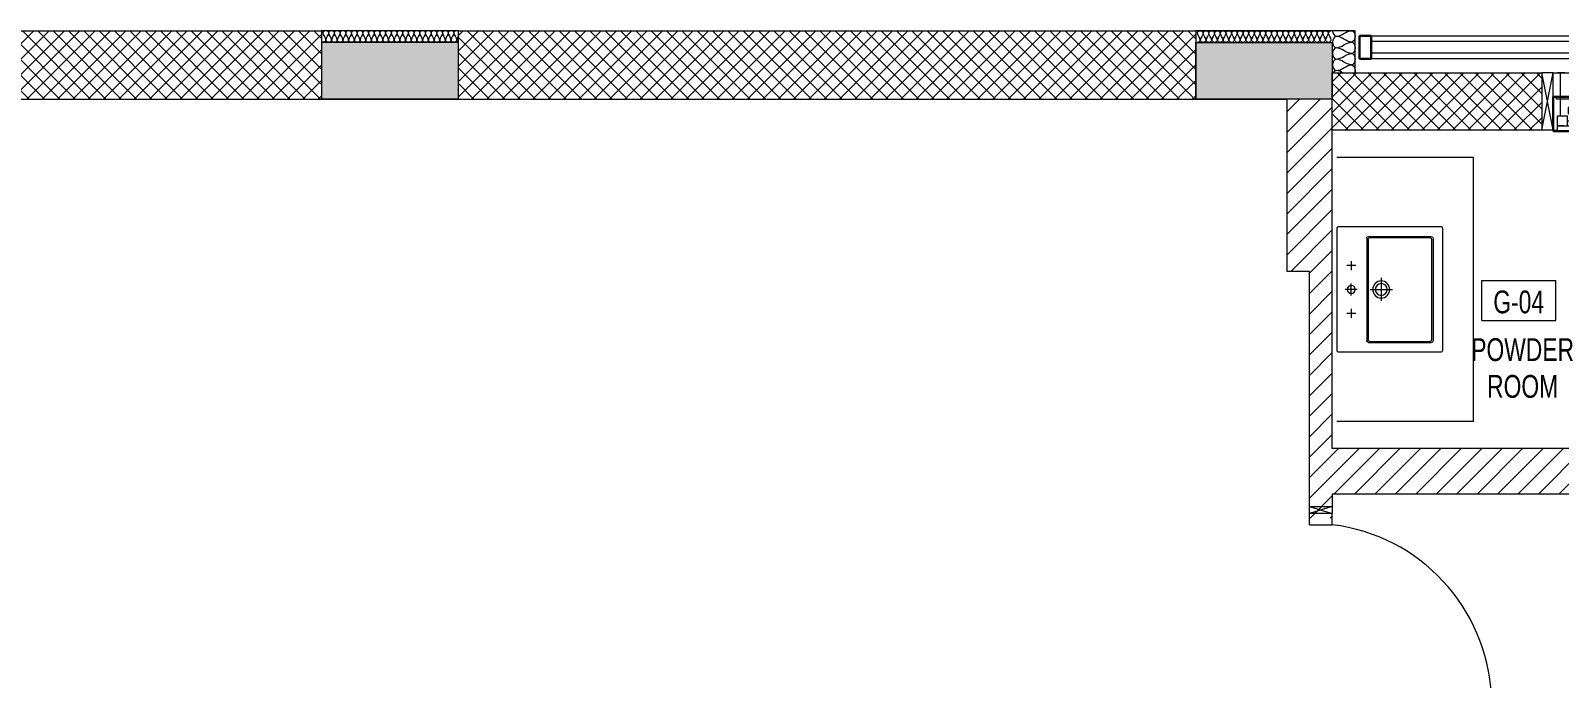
# Model space of a CAD drawing. Header units: millimetres. Extents: x -18512 to 101824, y -95768 to 52898.
# Drawn here: x 10271 to 16986, y -79037 to -76192 of the extents above; entities that cross this region are included whole.
import ezdxf

# ---------------------------------------------------------------- set-up
doc = ezdxf.new("R2010")
doc.units = ezdxf.units.MM
doc.header["$LTSCALE"] = 25
for name, pattern in [('CENTER2', [28.575, 19.05, -3.175, 3.175, -3.175]), ('Dash 3mm', [6, 3, -3]), ('DASHED', [0.75, 0.5, -0.25])]:
    doc.linetypes.add(name, pattern=pattern)
doc.layers.get('0').update_dxf_attribs({"color": 254, "lineweight": 0})
for name, color, linetype, lineweight in [('3-block', 7, 'Continuous', 30), ('A-AREA-IDEN', 2, 'Continuous', 9), ('A-DETL-INSL', 8, 'Continuous', 9), ('A-DOOR', 31, 'Continuous', 18), ('A-GLAZ', 6, 'Continuous', 9), ('A-GLAZ-CWMG', 51, 'Continuous', 9), ('A-GLAZ-FRAM', 6, 'Continuous', 18), ('A-GLAZ-GLAS', 6, 'Continuous', 18), ('Archi-frame', 253, 'Continuous', 9), ('GEB-VERDECKT', 2, 'DASHED', 0), ('I-WALL', 2, 'Continuous', 9), ('S-COLS', 6, 'Continuous', 9)]:
    doc.layers.add(name, color=color, linetype=linetype, lineweight=lineweight)
doc.layers.add('AR WALL HATCH', color=8, linetype='Continuous')
doc.styles.add('Arial Narrow_4', font='fi_9001f.ttf', dxfattribs={"width": 0.75, "height": 147.492401})
pattern_1 = [(45, (15109.02, -8529), (-44.90128, 44.90128), [])]
pattern_2 = [(45, (15109.02, -8529), (-33.67596, 33.67596), []), (135, (15109.02, -8529), (-33.67596, -33.67596), [])]

# ---------------------------------------------------------------- blocks, each defined once
blk = doc.blocks.new('F  Fixed - 60 x 270-9060086-GROUND FLOOR PLAN')
at = {"layer": 'A-GLAZ', "linetype": 'Dash 3mm', "lineweight": 18}
for p, q in [((-281, 120), (281, 120)), ((-253.1, 120), (-281, 120)), ((-281, -112), (300, -112)), ((-247.8, -112), (-281, -112))]:
    blk.add_line(p, q, dxfattribs=at)
at = {"layer": 'A-GLAZ-FRAM'}
for p, q in [((-300, 139), (-281, 139)), ((-281, 139), (-281, 76)), ((281, 139), (281, 76)), ((298.9, 139), (281, 139)), ((-281, 120), (-237, 120)), ((-281, 76), (-237, 76)), ((-268, 76), (-268, -112)), ((-237, 120), (-237, 76)), ((237, 120), (237, 76)), ((281, 120), (237, 120)), ((237, 76), (281, 76)), ((268, 76), (268, -112)), ((-300, -112), (-268, -112)), ((300, -112), (268, -112))]:
    blk.add_line(p, q, dxfattribs=at)
at = {"layer": 'A-GLAZ-GLAS'}
blk.add_line((-237, 98), (237, 98), dxfattribs=at)
blk = doc.blocks.new('Rectangular Mullion - 50 x 100mm WOOD-8689806-GROUND FLOOR PLAN')
at = {"layer": 'A-GLAZ-CWMG'}
for p, q in [((1049.1, -23966.7), (2529.1, -23966.7)), ((1049.1, -24066.7), (2529.1, -24066.7))]:
    blk.add_line(p, q, dxfattribs=at)
blk = doc.blocks.new('Rectangular Mullion - 50 x 100mm WOOD-6611278-GROUND FLOOR PLAN')
at = {"layer": 'A-GLAZ-CWMG', "lineweight": 30}
for p, q in [((-50, 50), (0, 50)), ((-50, -50), (-50, 50)), ((0, 50), (0, -50)), ((0, -50), (-50, -50))]:
    blk.add_line(p, q, dxfattribs=at)
blk = doc.blocks.new('Rectangular Mullion - 50 x 50 wood-8689807-GROUND FLOOR PLAN')
at = {"layer": 'A-GLAZ-CWMG'}
for p, q in [((1049.1, -23991.7), (2529.1, -23991.7)), ((2529.1, -24041.7), (1049.1, -24041.7))]:
    blk.add_line(p, q, dxfattribs=at)
blk = doc.blocks.new('M_NAGA Room Tag - Room Tag-1756429-GROUND FLOOR PLAN')
at = {"layer": 'A-AREA-IDEN'}
for p, q in [((-3.25, 1.75), (-3.25, -1.75)), ((-3.25, 1.75), (3.25, 1.75)), ((3.25, 1.75), (3.25, -1.75)), ((-3.25, -1.75), (3.25, -1.75))]:
    blk.add_line(p, q, dxfattribs=at)
blk = doc.blocks.new('031555030')
at = {"color": 8, "linetype": 'CENTER2', "ltscale": 30}
for p, q in [((170.6, 381.9), (170.6, 421.9)), ((275.6, 375.9), (275.6, 427.9)), ((380.6, 381.9), (380.6, 421.9)), ((150.6, 401.9), (190.6, 401.9)), ((301.6, 401.9), (249.6, 401.9)), ((360.6, 401.9), (400.6, 401.9)), ((224.9, 270.1), (324.8, 270.1)), ((275.6, 319.4), (275.6, 220.8))]:
    blk.add_line(p, q, dxfattribs=at)
at = {"linetype": 'Continuous'}
for p, q in [((42.6, 325.7), (42.6, 50.4)), ((47.8, 320.1), (47.8, 56.6)), ((50.6, 333.7), (500.5, 333.7)), ((55.8, 328.1), (495.4, 328.1)), ((503.4, 320.1), (503.4, 56.6)), ((508.5, 325.7), (508.5, 50.4)), ((50.6, 42.4), (500.5, 42.4)), ((55.8, 48.6), (495.4, 48.6))]:
    blk.add_line(p, q, dxfattribs=at)
blk.add_lwpolyline([(8, 465), (542, 465, -0.414214), (550, 457), (550, 8, -0.414214), (542, 0), (8, 0, -0.414214), (0, 8), (0, 457, -0.414214)], format="xyb", close=True)
for centre, radius in [((275.6, 401.9), 17.5), ((275.6, 270.1), 37.5), ((275.6, 270.1), 26)]:
    blk.add_circle(centre, radius, dxfattribs=at)
for centre, start, end in [((50.6, 325.7), 90, 180), ((55.8, 320.1), 90, 180), ((495.4, 320.1), 0, 90), ((500.5, 325.7), 0, 90), ((50.6, 50.4), 180, 270), ((55.8, 56.6), 180, 270), ((495.4, 56.6), 270, 0), ((500.5, 50.4), 270, 0)]:
    blk.add_arc(centre, 8, start, end, dxfattribs=at)
blk = doc.blocks.new('concealed cistern')
at = {"layer": '3-block'}
blk.add_lwpolyline([(0.3, 0.15), (0.3, 0), (-0.3, 0), (-0.3, 0.15)], close=True, dxfattribs=at)
at = {"layer": 'GEB-VERDECKT', "color": 25}
for p, q in [((-0.0925, 0.15), (-0.0925, 0.1559)), ((-0.092, 0.1559), (-0.0925, 0.1559)), ((-0.0886, 0.15), (-0.092, 0.1559)), ((-0.0905, 0.15), (-0.0905, 0.1225)), ((0.0905, 0.1353), (-0.0905, 0.1353)), ((0.0891, 0.15), (-0.0886, 0.15)), ((-0.0197, 0.148), (-0.0197, 0.142)), ((0.0203, 0.148), (-0.0197, 0.148)), ((0.0203, 0.145), (-0.0197, 0.145)), ((-0.0037, 0.145), (-0.0037, 0.142)), ((0, 0.194), (0, 0)), ((0.0043, 0.145), (0.0043, 0.142)), ((0.0203, 0.148), (0.0203, 0.142)), ((0.092, 0.155), (0.0891, 0.15)), ((0.0905, 0.1225), (0.0905, 0.15)), ((0.093, 0.155), (0.092, 0.155)), ((0.093, 0.15), (0.093, 0.155)), ((-0.214, 0.074), (-0.233, 0.074)), ((-0.233, 0.046), (-0.233, 0.074)), ((-0.225, 0.09), (-0.21, 0.09)), ((-0.225, 0.044), (-0.225, 0.09)), ((-0.214, 0), (-0.214, 0.09)), ((-0.21, 0.12), (-0.21, 0.03)), ((-0.21, 0.12), (0.21, 0.12)), ((-0.202, 0.0416), (-0.202, 0.0966)), ((-0.187, 0.1116), (-0.1065, 0.1116)), ((-0.16, 0.1116), (-0.16, 0.0267)), ((-0.15, 0.1116), (-0.15, 0.0267)), ((-0.1223, 0.0746), (0.1255, 0.0746)), ((-0.115, 0.1116), (-0.115, 0.0267)), ((0.1065, 0.1175), (-0.1065, 0.1175)), ((-0.1065, 0.1175), (-0.1065, 0.041)), ((-0.1045, 0.1195), (-0.103, 0.1195)), ((-0.103, 0.1205), (-0.103, 0.1195)), ((-0.101, 0.1225), (-0.084, 0.1225)), ((-0.1, 0.1175), (-0.1, 0.0267)), ((0.0905, 0.1225), (-0.0905, 0.1225)), ((-0.087, 0.1175), (-0.087, 0.03)), ((-0.082, 0.1205), (-0.082, 0.116)), ((-0.08, 0.114), (-0.06, 0.114)), ((-0.0775, 0.1225), (-0.0775, 0.116)), ((-0.0625, 0.1225), (-0.0625, 0.116)), ((-0.058, 0.1205), (-0.058, 0.116)), ((-0.056, 0.1225), (0.056, 0.1225)), ((0.058, 0.1205), (0.058, 0.116)), ((0.08, 0.114), (0.06, 0.114)), ((0.0625, 0.1225), (0.0625, 0.116)), ((0.0775, 0.1225), (0.0775, 0.116)), ((0.082, 0.1205), (0.082, 0.116)), ((0.101, 0.1225), (0.084, 0.1225)), ((0.087, 0.1175), (0.087, 0.03)), ((0.1, 0.1175), (0.1, 0.03)), ((0.103, 0.1205), (0.103, 0.1195)), ((0.1045, 0.1195), (0.103, 0.1195)), ((0.1065, 0.1175), (0.1065, 0.0267)), ((0.1065, 0.1116), (0.187, 0.1116)), ((0.115, 0.1116), (0.115, 0.0267)), ((0.15, 0.1116), (0.15, 0.0267)), ((0.16, 0.1116), (0.16, 0.0267)), ((0.202, 0.0416), (0.202, 0.0966)), ((0.21, 0.12), (0.21, 0.03)), ((0.225, 0.09), (0.21, 0.09)), ((0.214, 0), (0.214, 0.09)), ((0.214, 0.074), (0.233, 0.074)), ((0.225, 0.044), (0.225, 0.09)), ((0.233, 0.046), (0.233, 0.074)), ((-0.286, 0), (-0.286, 0.009)), ((-0.286, 0.009), (-0.225, 0.009)), ((-0.214, 0.046), (-0.233, 0.046)), ((-0.225, 0.009), (-0.225, 0.046)), ((-0.214, 0.04), (-0.21, 0.04)), ((-0.21, 0.03), (-0.1964, 0.03)), ((-0.1964, 0.03), (0.1964, 0.03)), ((0.187, 0.0267), (-0.187, 0.0267)), ((-0.17, 0.0267), (-0.17, 0.023)), ((0.155, 0.008), (-0.155, 0.008)), ((-0.1015, 0.036), (0.1015, 0.036)), ((-0.1, 0.036), (-0.1, 0.0267)), ((0.087, 0.0475), (-0.087, 0.0475)), ((0.1, 0.036), (0.1, 0.0267)), ((0.17, 0.0267), (0.17, 0.023)), ((0.1964, 0.03), (0.21, 0.03)), ((0.214, 0.04), (0.21, 0.04)), ((0.214, 0.046), (0.233, 0.046)), ((0.225, 0.009), (0.225, 0.046)), ((0.286, 0.009), (0.225, 0.009)), ((0.286, 0), (0.286, 0.009)), ((-0.286, 0), (-0.214, 0)), ((0.286, 0), (0.214, 0))]:
    blk.add_line(p, q, dxfattribs=at)
for centre, radius in [((0, 0.0746), 0.055), ((-0.0945, 0.063), 0.0025), ((0.0945, 0.063), 0.0025)]:
    blk.add_circle(centre, radius, dxfattribs=at)
for centre, radius, start, end in [((-0.187, 0.0966), 0.015, 90, 180), ((-0.1045, 0.1175), 0.002, 90, 180), ((-0.101, 0.1205), 0.002, 90, 180), ((-0.084, 0.1205), 0.002, 0, 90), ((-0.08, 0.116), 0.002, 180, 270), ((-0.0795, 0.116), 0.002, 270, 0), ((-0.0605, 0.116), 0.002, 180, 270), ((-0.06, 0.116), 0.002, 270, 0), ((-0.056, 0.1205), 0.002, 90, 180), ((0.056, 0.1205), 0.002, 0, 90), ((0.06, 0.116), 0.002, 180, 270), ((0.0605, 0.116), 0.002, 270, 0), ((0.0795, 0.116), 0.002, 180, 270), ((0.08, 0.116), 0.002, 270, 0), ((0.084, 0.1205), 0.002, 90, 180), ((0.101, 0.1205), 0.002, 0, 90), ((0.1045, 0.1175), 0.002, 0, 90), ((0.187, 0.0966), 0.015, 0, 90), ((-0.187, 0.0416), 0.015, 180, 270), ((-0.155, 0.023), 0.015, 180, 270), ((-0.1015, 0.041), 0.005, 180, 270), ((0.1015, 0.041), 0.005, 270, 0), ((0.155, 0.023), 0.015, 270, 0), ((0.187, 0.0416), 0.015, 270, 0)]:
    blk.add_arc(centre, radius, start, end, dxfattribs=at)

msp = doc.modelspace()

# ---------------------------------------------------------------- hatches: boundary and pattern name
at = {"layer": 'AR WALL HATCH', "lineweight": 5, "ltscale": 25}
h = msp.add_hatch(dxfattribs=at)
h.set_pattern_fill('ANSI37', color=256, scale=15, style=0)
h.set_pattern_definition(pattern_2)
h.paths.add_polyline_path([(11548.1, -76492.4), (9868.4, -76492.4), (9868.4, -76192.4), (11548.1, -76192.4)])
h.paths.add_polyline_path([(12148.1, -76492.4), (15388.1, -76492.4), (15388.1, -76192.4), (12148.1, -76192.4)])
h = msp.add_hatch(dxfattribs=at)
h.set_pattern_fill('ANSI37', color=256, scale=15, style=0)
h.set_pattern_definition(pattern_2)
h.paths.add_polyline_path([(16907.7, -76377.6), (16907.7, -76627.6), (15988.1, -76627.6), (15988.1, -76377.6)])
h = msp.add_hatch(dxfattribs=at)
h.set_pattern_fill('ANSI31', color=256, scale=20, style=0)
h.set_pattern_definition(pattern_1)
h.paths.add_polyline_path([(15788.1, -76492.4), (15988.1, -76492.4), (15988.1, -78332.4), (15913.1, -78332.4), (15888.1, -78332.4), (15888.1, -78283.4), (15888.1, -77248.4), (15788.1, -77248.4), (15788.1, -76512.4)])
h = msp.add_hatch(dxfattribs=at)
h.set_pattern_fill('ANSI31', color=256, scale=20, style=0)
h.set_pattern_definition(pattern_1)
h.paths.add_polyline_path([(16149, -78027.4), (16868.1, -78027.4), (18388.1, -78027.4), (18388.1, -78227.4), (16868.1, -78227.4), (15988.1, -78227.4), (15988.1, -78027.4), (16008.1, -78027.4)])
at = {"layer": 'S-COLS', "lineweight": 5}
msp.add_hatch(color=252, dxfattribs=at).paths.add_polyline_path([(11548.1, -76242.4), (12148.1, -76242.4), (12148.1, -76492.4), (11548.1, -76492.4)], flags=0)
at = {"layer": 'S-COLS'}
msp.add_hatch(color=252, dxfattribs=at).paths.add_polyline_path([(15388.1, -76242.4), (15988.1, -76242.4), (15988.1, -76492.4), (15388.1, -76492.4), (15388.1, -76285.2)], flags=0)

# ---------------------------------------------------------------- linework, layer by layer
at = {"color": 252, "lineweight": 9}
for p, q in [((16008.1, -76747.6), (16607.8, -76747.6)), ((16607.8, -77908.4), (16607.8, -76747.6)), ((16607.8, -77908.4), (16008.1, -77908.4))]:
    msp.add_line(p, q, dxfattribs=at)
at = {"layer": 'A-DETL-INSL', "color": 1}
for p, q in [((16088.1, -76192.4), (15388.1, -76192.4)), ((16088.1, -76377.6), (16088.1, -76192.4))]:
    msp.add_line(p, q, dxfattribs=at)
msp.add_lwpolyline([(12148.1, -76192.4), (11548.1, -76192.4)], dxfattribs=at)
at = {"layer": 'A-DETL-INSL'}
for points in [[(11555.2, -76199.9), (11555.2, -76195.9), (11567.7, -76187.1), (11580.2, -76195.9), (11580.2, -76199.9)], [(11567.7, -76233.2), (11567.7, -76221.8), (11555.2, -76211.3), (11555.2, -76199.9)], [(11580.2, -76199.9), (11580.2, -76211.3), (11567.7, -76221.8), (11567.7, -76233.2)], [(11580.2, -76199.9), (11580.2, -76195.9), (11592.7, -76187.1), (11605.2, -76195.9), (11605.2, -76199.9)], [(11592.7, -76233.2), (11592.7, -76221.8), (11580.2, -76211.3), (11580.2, -76199.9)], [(11605.2, -76199.9), (11605.2, -76211.3), (11592.7, -76221.8), (11592.7, -76233.2)], [(11605.2, -76199.9), (11605.2, -76195.9), (11617.7, -76187.1), (11630.2, -76195.9), (11630.2, -76199.9)], [(11617.7, -76233.2), (11617.7, -76221.8), (11605.2, -76211.3), (11605.2, -76199.9)], [(11630.2, -76199.9), (11630.2, -76211.3), (11617.7, -76221.8), (11617.7, -76233.2)], [(11630.2, -76199.9), (11630.2, -76195.9), (11642.7, -76187.1), (11655.2, -76195.9), (11655.2, -76199.9)], [(11642.7, -76233.2), (11642.7, -76221.8), (11630.2, -76211.3), (11630.2, -76199.9)], [(11655.2, -76199.9), (11655.2, -76211.3), (11642.7, -76221.8), (11642.7, -76233.2)], [(11655.2, -76199.9), (11655.2, -76195.9), (11667.7, -76187.1), (11680.2, -76195.9), (11680.2, -76199.9)], [(11667.7, -76233.2), (11667.7, -76221.8), (11655.2, -76211.3), (11655.2, -76199.9)], [(11680.2, -76199.9), (11680.2, -76211.3), (11667.7, -76221.8), (11667.7, -76233.2)], [(11680.2, -76199.9), (11680.2, -76195.9), (11692.7, -76187.1), (11705.2, -76195.9), (11705.2, -76199.9)], [(11692.7, -76233.2), (11692.7, -76221.8), (11680.2, -76211.3), (11680.2, -76199.9)], [(11705.2, -76199.9), (11705.2, -76211.3), (11692.7, -76221.8), (11692.7, -76233.2)], [(11705.2, -76199.9), (11705.2, -76195.9), (11717.7, -76187.1), (11730.2, -76195.9), (11730.2, -76199.9)], [(11717.7, -76233.2), (11717.7, -76221.8), (11705.2, -76211.3), (11705.2, -76199.9)], [(11730.2, -76199.9), (11730.2, -76211.3), (11717.7, -76221.8), (11717.7, -76233.2)], [(11730.2, -76199.9), (11730.2, -76195.9), (11742.7, -76187.1), (11755.2, -76195.9), (11755.2, -76199.9)], [(11742.7, -76233.2), (11742.7, -76221.8), (11730.2, -76211.3), (11730.2, -76199.9)], [(11755.2, -76199.9), (11755.2, -76211.3), (11742.7, -76221.8), (11742.7, -76233.2)], [(11755.2, -76199.9), (11755.2, -76195.9), (11767.7, -76187.1), (11780.2, -76195.9), (11780.2, -76199.9)], [(11767.7, -76233.2), (11767.7, -76221.8), (11755.2, -76211.3), (11755.2, -76199.9)], [(11780.2, -76199.9), (11780.2, -76211.3), (11767.7, -76221.8), (11767.7, -76233.2)], [(11780.2, -76199.9), (11780.2, -76195.9), (11792.7, -76187.1), (11805.2, -76195.9), (11805.2, -76199.9)], [(11792.7, -76233.2), (11792.7, -76221.8), (11780.2, -76211.3), (11780.2, -76199.9)], [(11805.2, -76199.9), (11805.2, -76211.3), (11792.7, -76221.8), (11792.7, -76233.2)], [(11805.2, -76199.9), (11805.2, -76195.9), (11817.7, -76187.1), (11830.2, -76195.9), (11830.2, -76199.9)], [(11817.7, -76233.2), (11817.7, -76221.8), (11805.2, -76211.3), (11805.2, -76199.9)], [(11830.2, -76199.9), (11830.2, -76211.3), (11817.7, -76221.8), (11817.7, -76233.2)], [(11830.2, -76199.9), (11830.2, -76195.9), (11842.7, -76187.1), (11855.2, -76195.9), (11855.2, -76199.9)], [(11842.7, -76233.2), (11842.7, -76221.8), (11830.2, -76211.3), (11830.2, -76199.9)], [(11855.2, -76199.9), (11855.2, -76211.3), (11842.7, -76221.8), (11842.7, -76233.2)], [(11855.2, -76199.9), (11855.2, -76195.9), (11867.7, -76187.1), (11880.2, -76195.9), (11880.2, -76199.9)], [(11867.7, -76233.2), (11867.7, -76221.8), (11855.2, -76211.3), (11855.2, -76199.9)], [(11880.2, -76199.9), (11880.2, -76211.3), (11867.7, -76221.8), (11867.7, -76233.2)], [(11880.2, -76199.9), (11880.2, -76195.9), (11892.7, -76187.1), (11905.2, -76195.9), (11905.2, -76199.9)], [(11892.7, -76233.2), (11892.7, -76221.8), (11880.2, -76211.3), (11880.2, -76199.9)], [(11905.2, -76199.9), (11905.2, -76211.3), (11892.7, -76221.8), (11892.7, -76233.2)], [(11905.2, -76199.9), (11905.2, -76195.9), (11917.7, -76187.1), (11930.2, -76195.9), (11930.2, -76199.9)], [(11917.7, -76233.2), (11917.7, -76221.8), (11905.2, -76211.3), (11905.2, -76199.9)], [(11930.2, -76199.9), (11930.2, -76211.3), (11917.7, -76221.8), (11917.7, -76233.2)], [(11930.2, -76199.9), (11930.2, -76195.9), (11942.7, -76187.1), (11955.2, -76195.9), (11955.2, -76199.9)], [(11942.7, -76233.2), (11942.7, -76221.8), (11930.2, -76211.3), (11930.2, -76199.9)], [(11955.2, -76199.9), (11955.2, -76211.3), (11942.7, -76221.8), (11942.7, -76233.2)], [(11955.2, -76199.9), (11955.2, -76195.9), (11967.7, -76187.1), (11980.2, -76195.9), (11980.2, -76199.9)], [(11967.7, -76233.2), (11967.7, -76221.8), (11955.2, -76211.3), (11955.2, -76199.9)], [(11980.2, -76199.9), (11980.2, -76211.3), (11967.7, -76221.8), (11967.7, -76233.2)], [(11980.2, -76199.9), (11980.2, -76195.9), (11992.7, -76187.1), (12005.2, -76195.9), (12005.2, -76199.9)], [(11992.7, -76233.2), (11992.7, -76221.8), (11980.2, -76211.3), (11980.2, -76199.9)], [(12005.2, -76199.9), (12005.2, -76211.3), (11992.7, -76221.8), (11992.7, -76233.2)], [(12005.2, -76199.9), (12005.2, -76195.9), (12017.7, -76187.1), (12030.2, -76195.9), (12030.2, -76199.9)], [(12017.7, -76233.2), (12017.7, -76221.8), (12005.2, -76211.3), (12005.2, -76199.9)], [(12030.2, -76199.9), (12030.2, -76211.3), (12017.7, -76221.8), (12017.7, -76233.2)], [(12030.2, -76199.9), (12030.2, -76195.9), (12042.7, -76187.1), (12055.2, -76195.9), (12055.2, -76199.9)], [(12042.7, -76233.2), (12042.7, -76221.8), (12030.2, -76211.3), (12030.2, -76199.9)], [(12055.2, -76199.9), (12055.2, -76211.3), (12042.7, -76221.8), (12042.7, -76233.2)], [(12055.2, -76199.9), (12055.2, -76195.9), (12067.7, -76187.1), (12080.2, -76195.9), (12080.2, -76199.9)], [(12067.7, -76233.2), (12067.7, -76221.8), (12055.2, -76211.3), (12055.2, -76199.9)], [(12080.2, -76199.9), (12080.2, -76211.3), (12067.7, -76221.8), (12067.7, -76233.2)], [(12080.2, -76199.9), (12080.2, -76195.9), (12092.7, -76187.1), (12105.2, -76195.9), (12105.2, -76199.9)], [(12092.7, -76233.2), (12092.7, -76221.8), (12080.2, -76211.3), (12080.2, -76199.9)], [(12105.2, -76199.9), (12105.2, -76211.3), (12092.7, -76221.8), (12092.7, -76233.2)], [(12105.2, -76199.9), (12105.2, -76195.9), (12117.7, -76187.1), (12130.2, -76195.9), (12130.2, -76199.9)], [(12117.7, -76233.2), (12117.7, -76221.8), (12105.2, -76211.3), (12105.2, -76199.9)], [(12130.2, -76199.9), (12130.2, -76211.3), (12117.7, -76221.8), (12117.7, -76233.2)], [(12142.7, -76233.2), (12142.7, -76221.8), (12130.2, -76211.3), (12130.2, -76199.9)], [(15395.9, -76200.7), (15395.9, -76196.8), (15408.4, -76187.9), (15420.9, -76196.8), (15420.9, -76200.7)], [(15408.4, -76234), (15408.4, -76222.6), (15395.9, -76212.1), (15395.9, -76200.7)], [(15420.9, -76200.7), (15420.9, -76212.1), (15408.4, -76222.6), (15408.4, -76234)], [(15420.9, -76200.7), (15420.9, -76196.8), (15433.4, -76187.9), (15445.9, -76196.8), (15445.9, -76200.7)], [(15433.4, -76234), (15433.4, -76222.6), (15420.9, -76212.1), (15420.9, -76200.7)], [(15445.9, -76200.7), (15445.9, -76212.1), (15433.4, -76222.6), (15433.4, -76234)], [(15445.9, -76200.7), (15445.9, -76196.8), (15458.4, -76187.9), (15470.9, -76196.8), (15470.9, -76200.7)], [(15458.4, -76234), (15458.4, -76222.6), (15445.9, -76212.1), (15445.9, -76200.7)], [(15470.9, -76200.7), (15470.9, -76212.1), (15458.4, -76222.6), (15458.4, -76234)], [(15470.9, -76200.7), (15470.9, -76196.8), (15483.4, -76187.9), (15495.9, -76196.8), (15495.9, -76200.7)], [(15483.4, -76234), (15483.4, -76222.6), (15470.9, -76212.1), (15470.9, -76200.7)], [(15495.9, -76200.7), (15495.9, -76212.1), (15483.4, -76222.6), (15483.4, -76234)], [(15495.9, -76200.7), (15495.9, -76196.8), (15508.4, -76187.9), (15520.9, -76196.8), (15520.9, -76200.7)], [(15508.4, -76234), (15508.4, -76222.6), (15495.9, -76212.1), (15495.9, -76200.7)], [(15520.9, -76200.7), (15520.9, -76212.1), (15508.4, -76222.6), (15508.4, -76234)], [(15520.9, -76200.7), (15520.9, -76196.8), (15533.4, -76187.9), (15545.9, -76196.8), (15545.9, -76200.7)], [(15533.4, -76234), (15533.4, -76222.6), (15520.9, -76212.1), (15520.9, -76200.7)], [(15545.9, -76200.7), (15545.9, -76212.1), (15533.4, -76222.6), (15533.4, -76234)], [(15545.9, -76200.7), (15545.9, -76196.8), (15558.4, -76187.9), (15570.9, -76196.8), (15570.9, -76200.7)], [(15558.4, -76234), (15558.4, -76222.6), (15545.9, -76212.1), (15545.9, -76200.7)], [(15570.9, -76200.7), (15570.9, -76212.1), (15558.4, -76222.6), (15558.4, -76234)], [(15570.9, -76200.7), (15570.9, -76196.8), (15583.4, -76187.9), (15595.9, -76196.8), (15595.9, -76200.7)], [(15583.4, -76234), (15583.4, -76222.6), (15570.9, -76212.1), (15570.9, -76200.7)], [(15595.9, -76200.7), (15595.9, -76212.1), (15583.4, -76222.6), (15583.4, -76234)], [(15595.9, -76200.7), (15595.9, -76196.8), (15608.4, -76187.9), (15620.9, -76196.8), (15620.9, -76200.7)], [(15608.4, -76234), (15608.4, -76222.6), (15595.9, -76212.1), (15595.9, -76200.7)], [(15620.9, -76200.7), (15620.9, -76212.1), (15608.4, -76222.6), (15608.4, -76234)], [(15620.9, -76200.7), (15620.9, -76196.8), (15633.4, -76187.9), (15645.9, -76196.8), (15645.9, -76200.7)], [(15633.4, -76234), (15633.4, -76222.6), (15620.9, -76212.1), (15620.9, -76200.7)], [(15645.9, -76200.7), (15645.9, -76212.1), (15633.4, -76222.6), (15633.4, -76234)], [(15645.9, -76200.7), (15645.9, -76196.8), (15658.4, -76187.9), (15670.9, -76196.8), (15670.9, -76200.7)], [(15658.4, -76234), (15658.4, -76222.6), (15645.9, -76212.1), (15645.9, -76200.7)], [(15670.9, -76200.7), (15670.9, -76212.1), (15658.4, -76222.6), (15658.4, -76234)], [(15670.9, -76200.7), (15670.9, -76196.8), (15683.4, -76187.9), (15695.9, -76196.8), (15695.9, -76200.7)], [(15683.4, -76234), (15683.4, -76222.6), (15670.9, -76212.1), (15670.9, -76200.7)], [(15695.9, -76200.7), (15695.9, -76212.1), (15683.4, -76222.6), (15683.4, -76234)], [(15695.9, -76200.7), (15695.9, -76196.8), (15708.4, -76187.9), (15720.9, -76196.8), (15720.9, -76200.7)], [(15708.4, -76234), (15708.4, -76222.6), (15695.9, -76212.1), (15695.9, -76200.7)], [(15720.9, -76200.7), (15720.9, -76212.1), (15708.4, -76222.6), (15708.4, -76234)], [(15720.9, -76200.7), (15720.9, -76196.8), (15733.4, -76187.9), (15745.9, -76196.8), (15745.9, -76200.7)], [(15733.4, -76234), (15733.4, -76222.6), (15720.9, -76212.1), (15720.9, -76200.7)], [(15745.9, -76200.7), (15745.9, -76212.1), (15733.4, -76222.6), (15733.4, -76234)], [(15745.9, -76200.7), (15745.9, -76196.8), (15758.4, -76187.9), (15770.9, -76196.8), (15770.9, -76200.7)], [(15758.4, -76234), (15758.4, -76222.6), (15745.9, -76212.1), (15745.9, -76200.7)], [(15770.9, -76200.7), (15770.9, -76212.1), (15758.4, -76222.6), (15758.4, -76234)], [(15770.9, -76200.7), (15770.9, -76196.8), (15783.4, -76187.9), (15795.9, -76196.8), (15795.9, -76200.7)], [(15783.4, -76234), (15783.4, -76222.6), (15770.9, -76212.1), (15770.9, -76200.7)], [(15795.9, -76200.7), (15795.9, -76212.1), (15783.4, -76222.6), (15783.4, -76234)], [(15795.9, -76200.7), (15795.9, -76196.8), (15808.4, -76187.9), (15820.9, -76196.8), (15820.9, -76200.7)], [(15808.4, -76234), (15808.4, -76222.6), (15795.9, -76212.1), (15795.9, -76200.7)], [(15820.9, -76200.7), (15820.9, -76212.1), (15808.4, -76222.6), (15808.4, -76234)], [(15820.9, -76200.7), (15820.9, -76196.8), (15833.4, -76187.9), (15845.9, -76196.8), (15845.9, -76200.7)], [(15833.4, -76234), (15833.4, -76222.6), (15820.9, -76212.1), (15820.9, -76200.7)], [(15845.9, -76200.7), (15845.9, -76212.1), (15833.4, -76222.6), (15833.4, -76234)], [(15845.9, -76200.7), (15845.9, -76196.8), (15858.4, -76187.9), (15870.9, -76196.8), (15870.9, -76200.7)], [(15858.4, -76234), (15858.4, -76222.6), (15845.9, -76212.1), (15845.9, -76200.7)], [(15870.9, -76200.7), (15870.9, -76212.1), (15858.4, -76222.6), (15858.4, -76234)], [(15870.9, -76200.7), (15870.9, -76196.8), (15883.4, -76187.9), (15895.9, -76196.8), (15895.9, -76200.7)], [(15883.4, -76234), (15883.4, -76222.6), (15870.9, -76212.1), (15870.9, -76200.7)], [(15895.9, -76200.7), (15895.9, -76212.1), (15883.4, -76222.6), (15883.4, -76234)], [(15895.9, -76200.7), (15895.9, -76196.8), (15908.4, -76187.9), (15920.9, -76196.8), (15920.9, -76200.7)], [(15908.4, -76234), (15908.4, -76222.6), (15895.9, -76212.1), (15895.9, -76200.7)], [(15920.9, -76200.7), (15920.9, -76212.1), (15908.4, -76222.6), (15908.4, -76234)], [(15920.9, -76200.7), (15920.9, -76196.8), (15933.4, -76187.9), (15945.9, -76196.8), (15945.9, -76200.7)], [(15933.4, -76234), (15933.4, -76222.6), (15920.9, -76212.1), (15920.9, -76200.7)], [(15945.9, -76200.7), (15945.9, -76212.1), (15933.4, -76222.6), (15933.4, -76234)], [(15945.9, -76200.7), (15945.9, -76196.8), (15958.4, -76187.9), (15970.9, -76196.8), (15970.9, -76200.7)], [(15958.4, -76234), (15958.4, -76222.6), (15945.9, -76212.1), (15945.9, -76200.7)], [(15970.9, -76200.7), (15970.9, -76212.1), (15958.4, -76222.6), (15958.4, -76234)], [(15970.9, -76200.7), (15970.9, -76196.8), (15977.5, -76192.4), (15983.4, -76192.4)], [(15983.4, -76234), (15983.4, -76222.6), (15970.9, -76212.1), (15970.9, -76200.7)], [(15989, -76192.2), (15989, -76203.9), (15997.8, -76217.2), (16005.7, -76217.2)], [(16005.7, -76217.2), (16028.6, -76217.2), (16049.4, -76192.2), (16072.3, -76192.2)], [(16072.3, -76192.2), (16080.2, -76192.2), (16097.8, -76217.2), (16080.2, -76242.2), (16072.3, -76242.2)], [(11555.2, -76241.5), (11561.1, -76241.5), (11567.7, -76237.1), (11567.7, -76233.2)], [(11567.7, -76233.2), (11567.7, -76237.1), (11580.2, -76245.9), (11592.7, -76237.1), (11592.7, -76233.2)], [(11592.7, -76233.2), (11592.7, -76237.1), (11605.2, -76245.9), (11617.7, -76237.1), (11617.7, -76233.2)], [(11617.7, -76233.2), (11617.7, -76237.1), (11630.2, -76245.9), (11642.7, -76237.1), (11642.7, -76233.2)], [(11642.7, -76233.2), (11642.7, -76237.1), (11655.2, -76245.9), (11667.7, -76237.1), (11667.7, -76233.2)], [(11667.7, -76233.2), (11667.7, -76237.1), (11680.2, -76245.9), (11692.7, -76237.1), (11692.7, -76233.2)], [(11692.7, -76233.2), (11692.7, -76237.1), (11705.2, -76245.9), (11717.7, -76237.1), (11717.7, -76233.2)], [(11717.7, -76233.2), (11717.7, -76237.1), (11730.2, -76245.9), (11742.7, -76237.1), (11742.7, -76233.2)], [(11742.7, -76233.2), (11742.7, -76237.1), (11755.2, -76245.9), (11767.7, -76237.1), (11767.7, -76233.2)], [(11767.7, -76233.2), (11767.7, -76237.1), (11780.2, -76245.9), (11792.7, -76237.1), (11792.7, -76233.2)], [(11792.7, -76233.2), (11792.7, -76237.1), (11805.2, -76245.9), (11817.7, -76237.1), (11817.7, -76233.2)], [(11817.7, -76233.2), (11817.7, -76237.1), (11830.2, -76245.9), (11842.7, -76237.1), (11842.7, -76233.2)], [(11842.7, -76233.2), (11842.7, -76237.1), (11855.2, -76245.9), (11867.7, -76237.1), (11867.7, -76233.2)], [(11867.7, -76233.2), (11867.7, -76237.1), (11880.2, -76245.9), (11892.7, -76237.1), (11892.7, -76233.2)], [(11892.7, -76233.2), (11892.7, -76237.1), (11905.2, -76245.9), (11917.7, -76237.1), (11917.7, -76233.2)], [(11917.7, -76233.2), (11917.7, -76237.1), (11930.2, -76245.9), (11942.7, -76237.1), (11942.7, -76233.2)], [(11942.7, -76233.2), (11942.7, -76237.1), (11955.2, -76245.9), (11967.7, -76237.1), (11967.7, -76233.2)], [(11967.7, -76233.2), (11967.7, -76237.1), (11980.2, -76245.9), (11992.7, -76237.1), (11992.7, -76233.2)], [(11992.7, -76233.2), (11992.7, -76237.1), (12005.2, -76245.9), (12017.7, -76237.1), (12017.7, -76233.2)], [(12017.7, -76233.2), (12017.7, -76237.1), (12030.2, -76245.9), (12042.7, -76237.1), (12042.7, -76233.2)], [(12042.7, -76233.2), (12042.7, -76237.1), (12055.2, -76245.9), (12067.7, -76237.1), (12067.7, -76233.2)], [(12067.7, -76233.2), (12067.7, -76237.1), (12080.2, -76245.9), (12092.7, -76237.1), (12092.7, -76233.2)], [(12092.7, -76233.2), (12092.7, -76237.1), (12105.2, -76245.9), (12117.7, -76237.1), (12117.7, -76233.2)], [(12117.7, -76233.2), (12117.7, -76237.1), (12130.2, -76245.9), (12142.7, -76237.1), (12142.7, -76233.2)], [(12148.1, -76218), (12145.3, -76223), (12142.7, -76228), (12142.7, -76233.2)], [(12142.7, -76233.2), (12142.7, -76235.5), (12145, -76238), (12148.1, -76239.7)], [(15395.9, -76242.4), (15401.8, -76242.4), (15408.4, -76237.9), (15408.4, -76234)], [(15408.4, -76234), (15408.4, -76237.9), (15420.9, -76246.8), (15433.4, -76237.9), (15433.4, -76234)], [(15433.4, -76234), (15433.4, -76237.9), (15445.9, -76246.8), (15458.4, -76237.9), (15458.4, -76234)], [(15458.4, -76234), (15458.4, -76237.9), (15470.9, -76246.8), (15483.4, -76237.9), (15483.4, -76234)], [(15483.4, -76234), (15483.4, -76237.9), (15495.9, -76246.8), (15508.4, -76237.9), (15508.4, -76234)], [(15508.4, -76234), (15508.4, -76237.9), (15520.9, -76246.8), (15533.4, -76237.9), (15533.4, -76234)], [(15533.4, -76234), (15533.4, -76237.9), (15545.9, -76246.8), (15558.4, -76237.9), (15558.4, -76234)], [(15558.4, -76234), (15558.4, -76237.9), (15570.9, -76246.8), (15583.4, -76237.9), (15583.4, -76234)], [(15583.4, -76234), (15583.4, -76237.9), (15595.9, -76246.8), (15608.4, -76237.9), (15608.4, -76234)], [(15608.4, -76234), (15608.4, -76237.9), (15620.9, -76246.8), (15633.4, -76237.9), (15633.4, -76234)], [(15633.4, -76234), (15633.4, -76237.9), (15645.9, -76246.8), (15658.4, -76237.9), (15658.4, -76234)], [(15658.4, -76234), (15658.4, -76237.9), (15670.9, -76246.8), (15683.4, -76237.9), (15683.4, -76234)], [(15683.4, -76234), (15683.4, -76237.9), (15695.9, -76246.8), (15708.4, -76237.9), (15708.4, -76234)], [(15708.4, -76234), (15708.4, -76237.9), (15720.9, -76246.8), (15733.4, -76237.9), (15733.4, -76234)], [(15733.4, -76234), (15733.4, -76237.9), (15745.9, -76246.8), (15758.4, -76237.9), (15758.4, -76234)], [(15758.4, -76234), (15758.4, -76237.9), (15770.9, -76246.8), (15783.4, -76237.9), (15783.4, -76234)], [(15783.4, -76234), (15783.4, -76237.9), (15795.9, -76246.8), (15808.4, -76237.9), (15808.4, -76234)], [(15808.4, -76234), (15808.4, -76237.9), (15820.9, -76246.8), (15833.4, -76237.9), (15833.4, -76234)], [(15833.4, -76234), (15833.4, -76237.9), (15845.9, -76246.8), (15858.4, -76237.9), (15858.4, -76234)], [(15858.4, -76234), (15858.4, -76237.9), (15870.9, -76246.8), (15883.4, -76237.9), (15883.4, -76234)], [(15883.4, -76234), (15883.4, -76237.9), (15895.9, -76246.8), (15908.4, -76237.9), (15908.4, -76234)], [(15908.4, -76234), (15908.4, -76237.9), (15920.9, -76246.8), (15933.4, -76237.9), (15933.4, -76234)], [(15933.4, -76234), (15933.4, -76237.9), (15945.9, -76246.8), (15958.4, -76237.9), (15958.4, -76234)], [(15958.4, -76234), (15958.4, -76237.9), (15970.9, -76246.8), (15983.4, -76237.9), (15983.4, -76234)], [(16005.7, -76217.2), (15997.8, -76217.2), (15980.2, -76242.2), (15997.8, -76267.2), (16005.7, -76267.2)], [(16005.7, -76267.2), (15997.8, -76267.2), (15980.2, -76292.2), (15997.8, -76317.2), (16005.7, -76317.2)], [(16072.3, -76242.2), (16049.4, -76242.2), (16028.6, -76217.2), (16005.7, -76217.2)], [(16005.7, -76267.2), (16028.6, -76267.2), (16049.4, -76242.2), (16072.3, -76242.2)], [(16072.3, -76292.2), (16049.4, -76292.2), (16028.6, -76267.2), (16005.7, -76267.2)], [(16072.3, -76242.2), (16080.2, -76242.2), (16097.8, -76267.2), (16080.2, -76292.2), (16072.3, -76292.2)], [(16005.7, -76317.2), (15997.8, -76317.2), (15980.2, -76342.2), (15997.8, -76367.2), (16005.7, -76367.2)], [(16005.7, -76317.2), (16028.6, -76317.2), (16049.4, -76292.2), (16072.3, -76292.2)], [(16072.3, -76342.2), (16049.4, -76342.2), (16028.6, -76317.2), (16005.7, -76317.2)], [(16005.7, -76367.2), (16028.6, -76367.2), (16049.4, -76342.2), (16072.3, -76342.2)], [(16072.3, -76292.2), (16080.2, -76292.2), (16097.8, -76317.2), (16080.2, -76342.2), (16072.3, -76342.2)], [(16005.7, -76367.2), (16001, -76367.2), (15996.1, -76371.5), (15992.8, -76377.6)], [(16035.4, -76377.6), (16025.7, -76372.1), (16015.9, -76367.2), (16005.7, -76367.2)]]:
    msp.add_open_spline(points, degree=3, dxfattribs=at)
for points, knots in [([(12130.2, -76199.9), (12130.2, -76195.9), (12138.3, -76190.2), (12146.4, -76191.9), (12148.1, -76192.6)], [0, 0, 0, 0, 1.414214, 1.836034, 1.836034, 1.836034, 1.836034]), ([(16072.3, -76342.2), (16080.2, -76342.2), (16091.5, -76358.2), (16088.3, -76374.3), (16087.1, -76377.6)], [0, 0, 0, 0, 1.414214, 1.81972, 1.81972, 1.81972, 1.81972])]:
    msp.add_open_spline(points, degree=3, knots=knots, dxfattribs=at)
at = {"layer": 'A-DOOR', "lineweight": 18}
for p, q in [((15888.1, -78362.4), (15888.1, -78312.4)), ((15888.1, -78362.4), (15988.1, -78362.4)), ((15988.1, -78362.4), (15988.1, -78312.4))]:
    msp.add_line(p, q, dxfattribs=at)
at = {"layer": 'A-DOOR'}
msp.add_arc((15893.9, -79150), 793.3, 2.79478, 83.17951, dxfattribs=at)
at = {"layer": 'Archi-frame', "color": 252}
for points in [[(16957.7, -76377.6), (16907.7, -76377.6), (16907.7, -76627.6), (16957.7, -76627.6)], [(15888.1, -78282.4), (15988.1, -78282.4), (15988.1, -78312.4), (15888.1, -78312.4)]]:
    msp.add_lwpolyline(points, close=True, dxfattribs=at)
for points in [[(16957.7, -76627.6), (16907.7, -76377.6)], [(16907.7, -76627.6), (16957.7, -76377.6)], [(15988.1, -78282.4), (15888.1, -78312.4)], [(15888.1, -78282.4), (15988.1, -78312.4)]]:
    msp.add_lwpolyline(points, dxfattribs=at)
at = {"layer": 'I-WALL'}
for p, q in [((9868.1, -76192.4), (11548.1, -76192.4)), ((12148.1, -76192.4), (15388.1, -76192.4)), ((15388.1, -76192.4), (15388.1, -76492.4)), ((12148.1, -76242.4), (11548.1, -76242.4)), ((15988.1, -78027.4), (15988.1, -76377.6)), ((15988.1, -76377.6), (16907.7, -76377.6)), ((16907.7, -76377.6), (16907.7, -76627.6)), ((15788.1, -76492.4), (15788.1, -77248.4)), ((15988.1, -76627.6), (16907.7, -76627.6)), ((15788.1, -77248.4), (15888.1, -77248.4)), ((15888.1, -78282.4), (15888.1, -77248.4)), ((18388.1, -78027.4), (15988.1, -78027.4)), ((15988.1, -78227.4), (15988.1, -78282.4)), ((18388.1, -78227.4), (15988.1, -78227.4)), ((15888.1, -78282.4), (15988.1, -78282.4))]:
    msp.add_line(p, q, dxfattribs=at)
for points in [[(11548.1, -76192.4), (11548.1, -76492.4)], [(12148.1, -76192.4), (12148.1, -76492.4)], [(9168.1, -76492.4), (15788.1, -76492.4)]]:
    msp.add_lwpolyline(points, dxfattribs=at)
at = {"layer": 'S-COLS', "color": 8}
for p, q in [((11548.1, -76242.4), (12148.1, -76242.4)), ((12148.1, -76242.4), (12148.1, -76492.4)), ((15388.1, -76492.4), (15388.1, -76242.4)), ((15388.1, -76244.3), (15988.1, -76244.3)), ((15988.1, -76242.4), (15988.1, -76492.4)), ((12148.1, -76492.4), (11548.1, -76492.4)), ((15988.1, -76492.4), (15388.1, -76492.4))]:
    msp.add_line(p, q, dxfattribs=at)

# ---------------------------------------------------------------- block references
at = {"color": 252, "lineweight": 9, "xscale": 1000.0125, "yscale": 1000.0125, "zscale": 1000.0125, "rotation": 180.0000000000001}
msp.add_blockref('concealed cistern', (17257.7, -76483), dxfattribs=at)
at = {"color": 252, "lineweight": 9, "extrusion": (0, 0, -1), "zscale": -1, "rotation": 270}
msp.add_blockref('031555030', (-16473.1, -77053), dxfattribs=at)
at = {"layer": 'A-AREA-IDEN', "lineweight": 18, "xscale": -49.99999999999998, "yscale": 49.99999999999998, "zscale": 49.99999999999998, "rotation": 180}
msp.add_blockref('M_NAGA Room Tag - Room Tag-1756429-GROUND FLOOR PLAN', (16807, -77376.7), dxfattribs=at)
at = {"layer": 'A-GLAZ', "xscale": -1, "rotation": 180}
msp.add_blockref('F  Fixed - 60 x 270-9060086-GROUND FLOOR PLAN', (17257.7, -76489.6), dxfattribs=at)
at = {"layer": 'A-GLAZ-CWMG', "extrusion": (0, 0, -1), "xscale": -1, "rotation": 180}
msp.add_blockref('Rectangular Mullion - 50 x 100mm WOOD-6611278-GROUND FLOOR PLAN', (-16108.1, -76265), dxfattribs=at)
at = {"layer": 'A-GLAZ-CWMG', "xscale": -1, "rotation": 180}
for name in ['Rectangular Mullion - 50 x 100mm WOOD-8689806-GROUND FLOOR PLAN', 'Rectangular Mullion - 50 x 50 wood-8689807-GROUND FLOOR PLAN']:
    msp.add_blockref(name, (15109, -100281.6), dxfattribs=at)

# ---------------------------------------------------------------- texts
at = {"layer": 'A-AREA-IDEN', "lineweight": 18, "char_height": 100, "width": 747, "attachment_point": 8, "line_spacing_factor": 0.968573, "style": 'Arial Narrow_4'}
for s, insert in [('G-04', (16806.7, -77434.7)), ('POWDER\\PROOM', (16824.1, -77805.6))]:
    msp.add_mtext(s, dxfattribs=dict(at, insert=insert))

doc.saveas('drawing.dxf')
